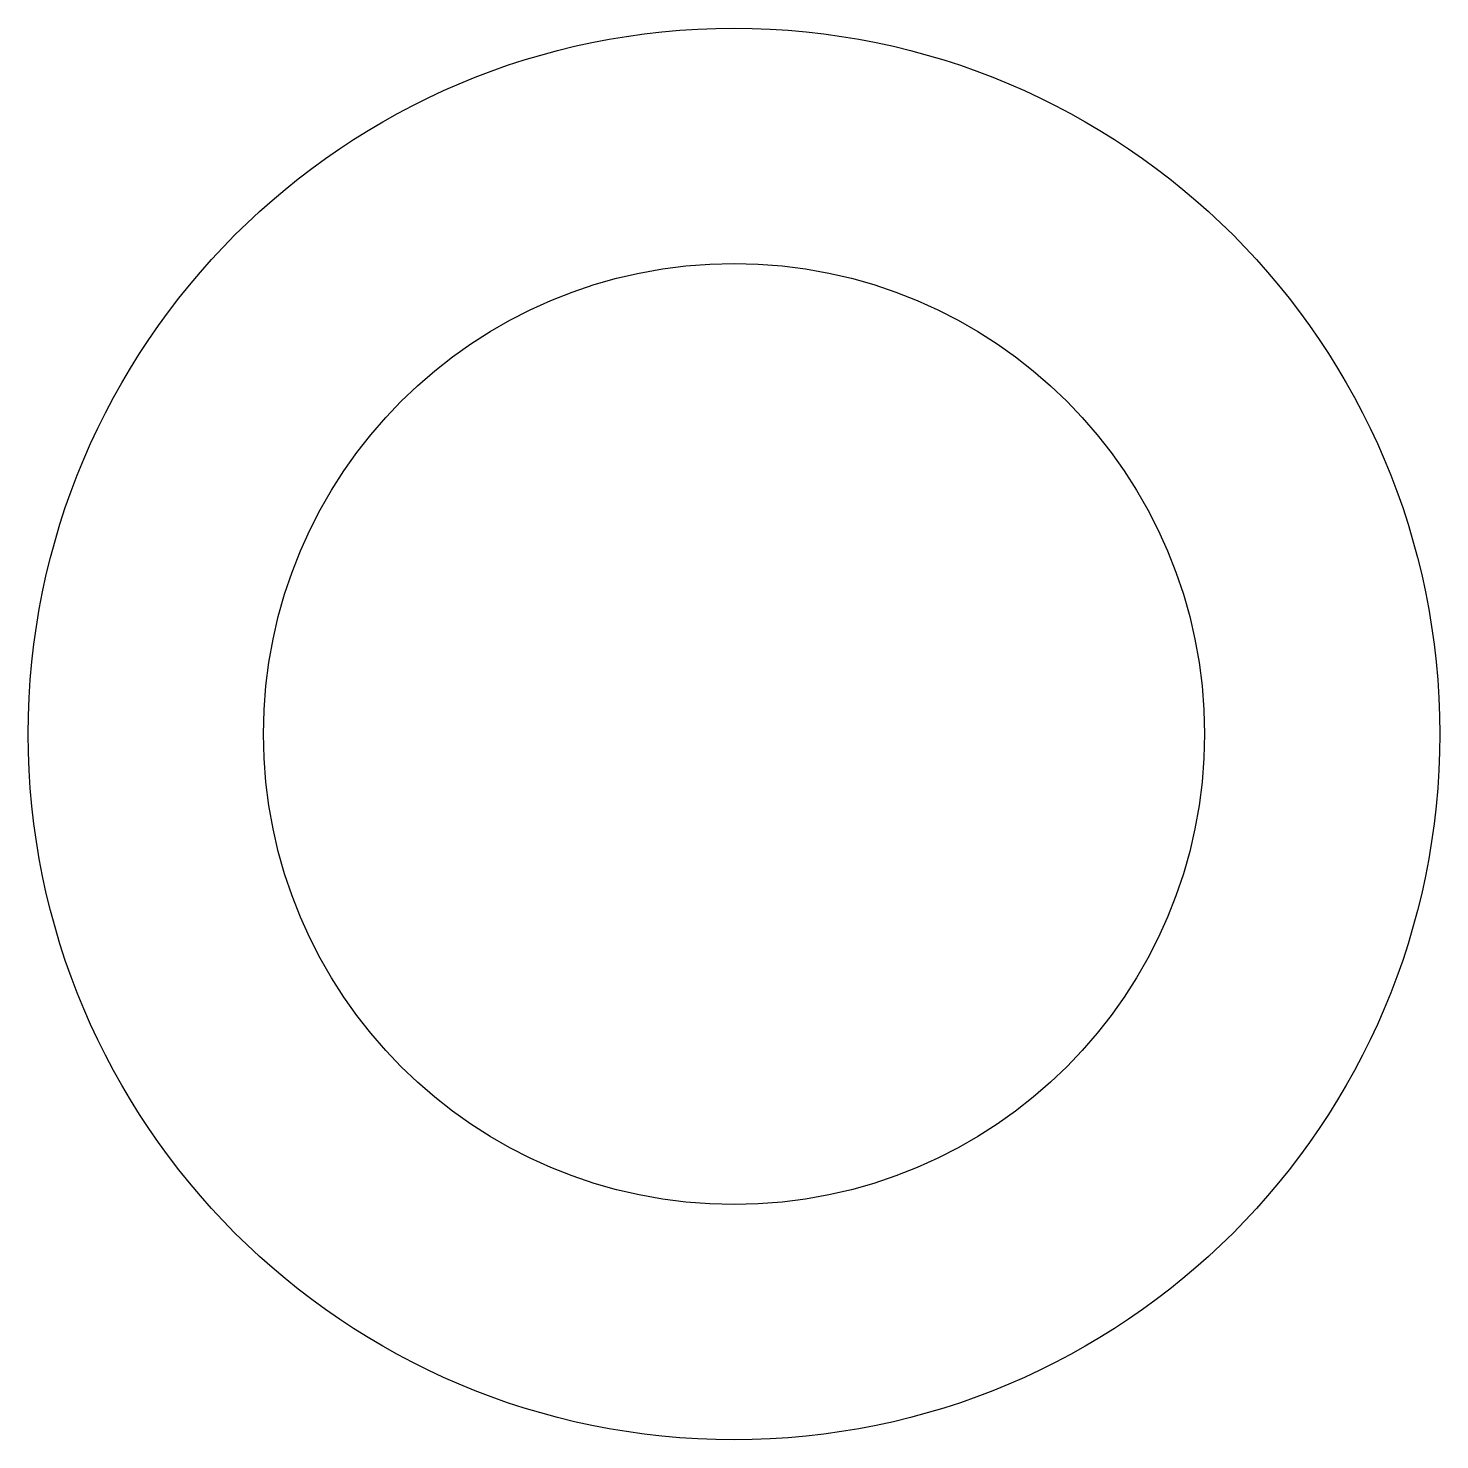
# Model space of a CAD drawing. Extents: x 23.8 to 32.8, y -4.5 to 4.5.
import ezdxf

# ---------------------------------------------------------------- set-up
doc = ezdxf.new("R2010")
doc.units = 0
doc.layers.add('Shape2DView004', color=7, linetype='CONTINUOUS')

msp = doc.modelspace()

# ---------------------------------------------------------------- linework, layer by layer
at = {"layer": 'Shape2DView004'}
for radius in [4.5, 3]:
    msp.add_circle((28.3, 0), radius, dxfattribs=at)

doc.saveas('drawing.dxf')
